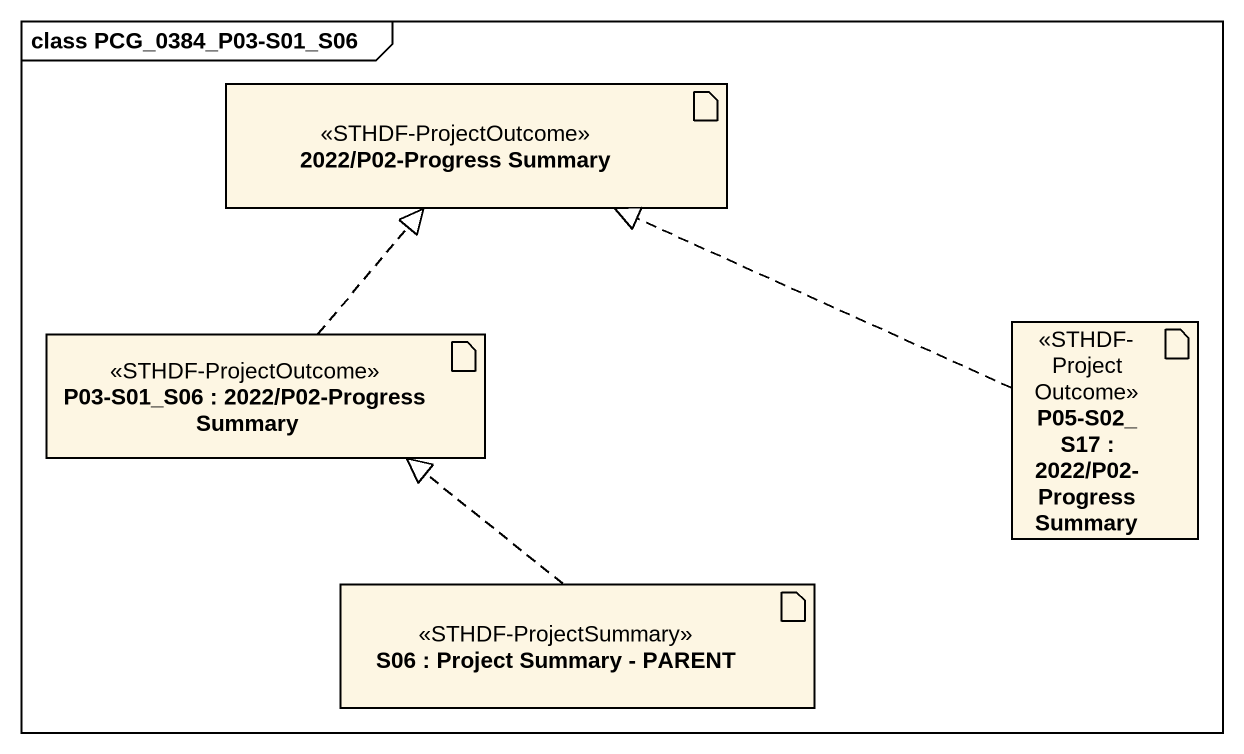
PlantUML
@startuml
mainframe class PCG_0384_P03-S01_S06
artifact "2022/P02-Progress Summary" as a2022_P02_Progress_Summary <<STHDF-ProjectOutcome>>
artifact "P03-S01_S06 : 2022/P02-Progress Summary" as P03_S01_S06 <<STHDF-ProjectOutcome>>
artifact "P05-S02_S17 : 2022/P02-Progress Summary" as P05_S02_S17 <<STHDF-ProjectOutcome>>
artifact "S06 : Project Summary - PARENT" as S06 <<STHDF-ProjectSummary>>
P03_S01_S06 .up.|> a2022_P02_Progress_Summary
P05_S02_S17 .left.|> a2022_P02_Progress_Summary
S06 .up.|> P03_S01_S06
@enduml
